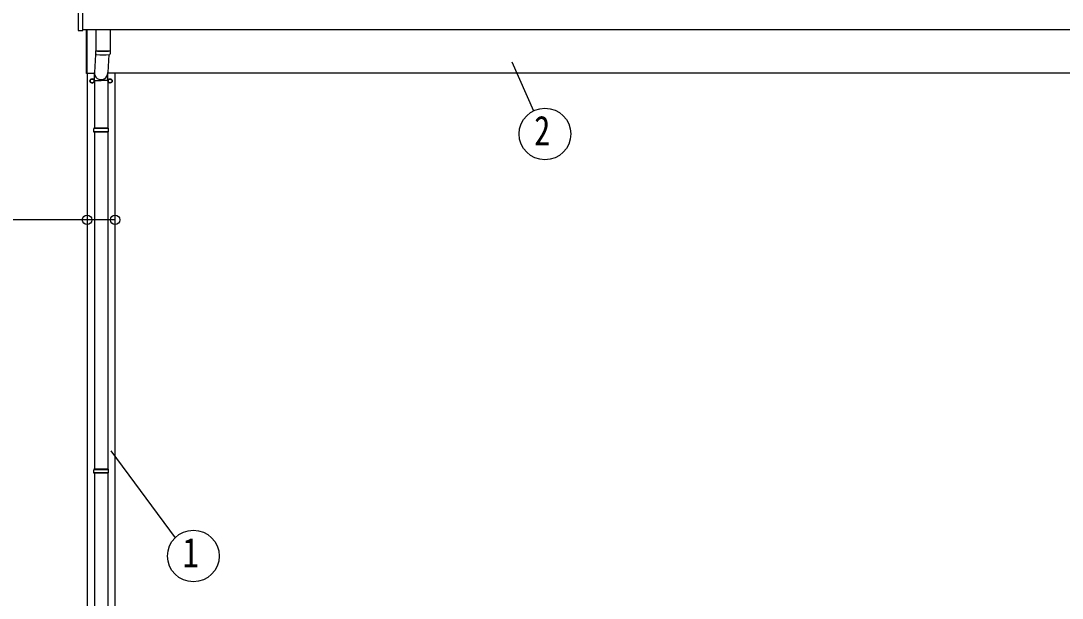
# Model space of a CAD drawing. Units: millimetres, scale not verified. Extents: x -21025 to 21025, y -14850 to 14850.
# Drawn here: x -15969 to -11325, y -5706 to -3129 of the extents above; entities that cross this region are included whole.
import ezdxf
from ezdxf.enums import TextEntityAlignment as Align

# ---------------------------------------------------------------- set-up
doc = ezdxf.new("R2010")
doc.units = ezdxf.units.MM
doc.header["$LTSCALE"] = 60
for name, color, linetype in [('0-5_YKK_13', 4, 'Continuous'), ('0-6_YKK_A1', 4, 'Continuous'), ('0-7_YKK_D', 6, 'Continuous')]:
    doc.layers.add(name, color=color, linetype=linetype)
doc.styles.add('ＭＳ ゴシック', font='')
doc.styles.get('ＭＳ ゴシック').set_extended_font_data('MS Gothic')

msp = doc.modelspace()

# ---------------------------------------------------------------- linework, layer by layer
at = {"layer": '0-5_YKK_13'}
for p, q in [((-15713.2, -3023.49), (-15713.2, -3171.49)), ((-15693.2, -3171.49), (-15693.2, -3023.49)), ((-15712.7, -3171.99), (-15693.7, -3171.99)), ((-15676.9, -3364.5), (-15676.9, -3169.36)), ((-15674.9, -3169.36), (-15674.9, -3364.5)), ((-15634.9, -3169.36), (-15634.9, -3262.34)), ((-15570.9, -3169.36), (-15570.9, -3262.34)), ((-15634.9, -3252.76), (-15641.46, -3359.75)), ((-15634.7, -3276.32), (-15634.93, -3263.34)), ((-15630.43, -3262.62), (-15630.41, -3263.62)), ((-15576.44, -3279.62), (-15581.34, -3359.75)), ((-15575.38, -3262.62), (-15575.39, -3263.62)), ((-15570.87, -3263.34), (-15571.1, -3276.32)), ((-15674.9, -3364.5), (-15676.9, -3364.5)), ((-15641.55, -3394.42), (-15641.55, -3359.75)), ((-15581.25, -3394.42), (-15581.25, -3359.75)), ((-15642.8, -3396.75), (-15642.9, -3396.75)), ((-15642.8, -3397.25), (-15642.9, -3397.25)), ((-15641.55, -3394.42), (-15611.4, -3394.42)), ((-15641.4, -3394.42), (-15641.4, -3608)), ((-15581.25, -3394.42), (-15611.4, -3394.42)), ((-15581.4, -3394.42), (-15581.4, -3608)), ((-15580, -3396.75), (-15579.9, -3396.75)), ((-15580, -3397.25), (-15579.9, -3397.25)), ((-15578.4, -3610), (-15644.4, -3610)), ((-15579.4, -3608), (-15643.4, -3608)), ((-15643.4, -3608), (-15643.4, -3610)), ((-15579.4, -3608), (-15579.4, -3610)), ((-15578.4, -3624), (-15644.4, -3624)), ((-15643.4, -3626), (-15643.4, -3624)), ((-15579.4, -3626), (-15643.4, -3626)), ((-15641.4, -3626), (-15641.4, -5130.5)), ((-15581.4, -3626), (-15581.4, -5130.5)), ((-15579.4, -3626), (-15579.4, -3624)), ((-15578.4, -5132.49), (-15644.4, -5132.49)), ((-15578.4, -5146.49), (-15644.4, -5146.49)), ((-15579.4, -5130.49), (-15643.4, -5130.49)), ((-15643.4, -5130.49), (-15643.4, -5132.49)), ((-15643.4, -5148.49), (-15643.4, -5146.49)), ((-15579.4, -5148.49), (-15643.4, -5148.49)), ((-15641.4, -5148.49), (-15641.4, -6653)), ((-15581.4, -5148.49), (-15581.4, -6653)), ((-15579.4, -5130.49), (-15579.4, -5132.49)), ((-15579.4, -5148.49), (-15579.4, -5146.49))]:
    msp.add_line(p, q, dxfattribs=at)
for points in [[(-15651.4, -3387.19), (-15659.9, -3392.09), (-15659.9, -3401.91), (-15651.4, -3406.81), (-15642.9, -3401.91), (-15642.9, -3392.09)], [(-15571.4, -3387.19), (-15562.9, -3392.09), (-15562.9, -3401.91), (-15571.4, -3406.81), (-15579.9, -3401.91), (-15579.9, -3392.09)]]:
    msp.add_lwpolyline(points, close=True, dxfattribs=at)
for centre, radius in [((-15651.4, -3397), 10), ((-15651.4, -3397), 8.5), ((-15571.4, -3397), 10), ((-15571.4, -3397), 8.5)]:
    msp.add_circle(centre, radius, dxfattribs=at)
for centre, radius, start, end in [((-15712.7, -3171.49), 0.5, 180, 270), ((-15693.7, -3171.49), 0.5, 270, 0), ((-15602.9, -2782.61), 480.8, 266.18381, 273.81619), ((-15602.9, -2783.61), 480.8, 266.18381, 273.81619), ((-15631.28, -3276.09), 3.43, 183.91307, 262.91645), ((-15602.91, -2760.62), 519.67, 266.82357, 273.17802), ((-15574.52, -3276.09), 3.43, 277.00994, 356.09787), ((-15651.4, -3397), 8.6, 111.25399, 128.74601), ((-15651.4, -3397), 8.6, 51.25399, 68.74601), ((-15571.4, -3397), 8.6, 111.25399, 128.74601), ((-15571.4, -3397), 8.6, 51.25399, 68.74601), ((-15651.4, -3397), 8.6, 171.25399, 188.74601), ((-15651.4, -3397), 8.6, 231.25399, 248.74601), ((-15651.4, -3397), 8.6, 291.25399, 308.74601), ((-15651.4, -3397), 8.6, 1.66581, 8.74601), ((-15651.4, -3397), 8.6, 351.25399, 358.33419), ((-15571.4, -3397), 8.6, 171.25399, 178.33419), ((-15571.4, -3397), 8.6, 181.66581, 188.74601), ((-15571.4, -3397), 8.6, 231.25399, 248.74601), ((-15571.4, -3397), 8.6, 291.25399, 308.74601), ((-15571.4, -3397), 8.6, 351.25399, 8.74601), ((-15595.65, -3617), 49.25, 171.82876, 180.00002), ((-15595.65, -3617), 49.25, 180.00002, 188.17127), ((-15627.15, -3617), 49.25, 359.99998, 8.17124), ((-15627.15, -3617), 49.25, 351.82873, 359.99998), ((-15595.65, -5139.49), 49.25, 171.82876, 180.00002), ((-15595.65, -5139.49), 49.25, 180.00002, 188.17127), ((-15627.15, -5139.49), 49.25, 359.99998, 8.17124), ((-15627.15, -5139.49), 49.25, 351.82873, 359.99998)]:
    msp.add_arc(centre, radius, start, end, dxfattribs=at)
msp.add_ellipse((-15611.4, -3359.75), major_axis=(0, -31.56), ratio=0.952301, start_param=4.5832251, end_param=7.8539816, dxfattribs=at)
at = {"layer": '0-6_YKK_A1'}
for p, q in [((-10297.4, -3169.36), (-15693.2, -3169.36)), ((-15674.9, -3362), (-15641.55, -3362)), ((-15673.9, -3362), (-15673.9, -7362)), ((-10289.9, -3362), (-15581.25, -3362)), ((-15548.9, -7362), (-15548.9, -3362))]:
    msp.add_line(p, q, dxfattribs=at)
at = {"layer": '0-7_YKK_D'}
for p, q in [((-13779.93, -3312.42), (-13683.73, -3530.98)), ((-15568.65, -5047.67), (-15280.98, -5435.9))]:
    msp.add_line(p, q, dxfattribs=at)
msp.add_lwpolyline([(-15548.9, -4017), (-15673.9, -4017), (-16422.9, -4017)], dxfattribs=at)
for centre, radius in [((-13631.93, -3633.88), 115.2), ((-15673.9, -4017), 21.25), ((-15548.9, -4017), 21.25), ((-15199.83, -5517.66), 115.2)]:
    msp.add_circle(centre, radius, dxfattribs=at)

# ---------------------------------------------------------------- texts
at = {"layer": '0-7_YKK_D', "style": 'ＭＳ ゴシック', "width": 0.8}
for s, p in [('2', (-13679.93, -3723.88)), ('1', (-15247.83, -5607.66))]:
    msp.add_text(s, height=132, dxfattribs=at).set_placement(p, align=Align.BOTTOM_LEFT)

doc.saveas('drawing.dxf')
